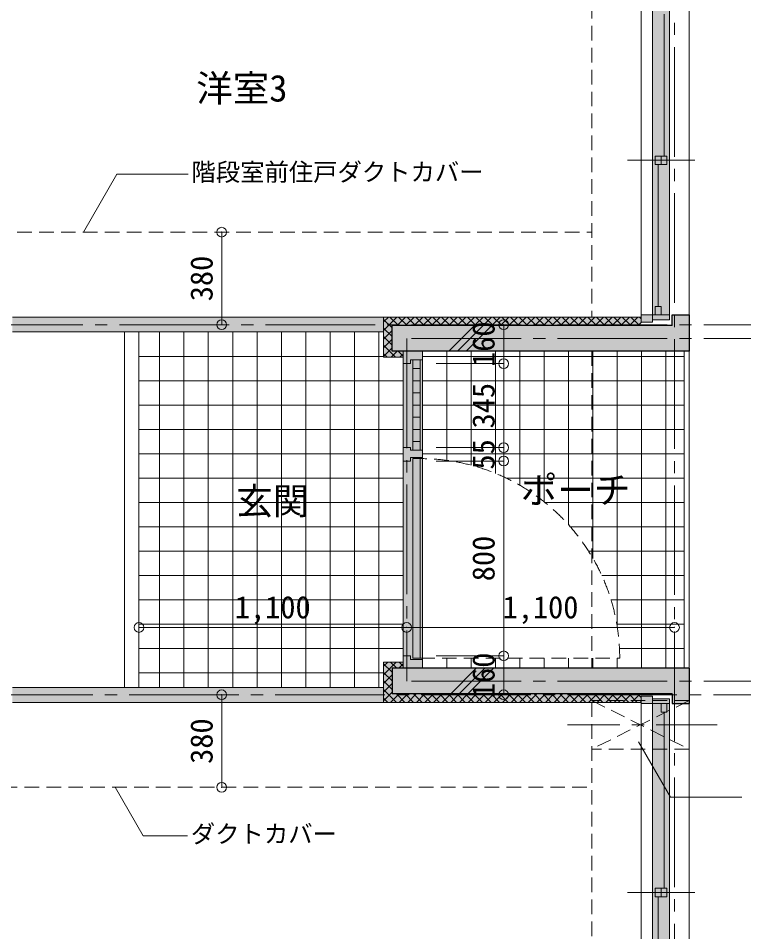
# Model space of a CAD drawing. Units: millimetres at full size, sheet at 1:50. Extents: x -9674 to 9699, y -6794 to 6791.
# Drawn here: x 3727 to 6707, y -1095 to 2656 of the extents above; entities that cross this region are included whole.
import ezdxf
from ezdxf.enums import TextEntityAlignment as Align

# ---------------------------------------------------------------- set-up
doc = ezdxf.new("R2010")
doc.units = ezdxf.units.MM
doc.header["$LTSCALE"] = 50
doc.header["$PDMODE"] = 32
doc.header["$PDSIZE"] = 40
for name, pattern in [('CHAIN1', [8, 5, -1, 1, -1]), ('CHAIN2', [12, 9, -1, 1, -1]), ('DASHED1', [1.8, 1.2, -0.6])]:
    doc.linetypes.add(name, pattern=pattern)
for name, color, linetype, lineweight in [('1-0_芯', 7, 'CHAIN2', 9), ('1-1_躯体', 2, 'Continuous', 25), ('1-2_間仕切', 3, 'Continuous', 18), ('1-3_建具', 3, 'Continuous', 18), ('1-5_設備', 7, 'Continuous', 9), ('1-6_ﾊﾞﾙｺﾆｰ・階段', 4, 'Continuous', 9), ('1-7_その他', 7, 'DASHED1', 9), ('1-8_ハッチ', 4, 'Continuous', 9), ('1-A_文字', 7, 'Continuous', 9), ('1-B_寸法', 7, 'Continuous', 9), ('1-C_梁', 7, 'DASHED1', 9)]:
    doc.layers.add(name, color=color, linetype=linetype, lineweight=lineweight)
for name, color, linetype in [('4-0', 1, 'Continuous'), ('4-1', 2, 'Continuous'), ('4-2', 4, 'Continuous'), ('4-F', 4, 'Continuous')]:
    doc.layers.add(name, color=color, linetype=linetype)
doc.styles.add('ＭＳ ゴシック', font='')
doc.styles.get('ＭＳ ゴシック').set_extended_font_data('MS Gothic')

msp = doc.modelspace()

# ---------------------------------------------------------------- linework, layer by layer
at = {"layer": '1-0_芯'}
for p, q in [((6422.5, 4337.68), (6422.5, -3342.32)), ((8192.5, 1397.68), (2022.5, 1397.68)), ((5322.5, 1341.18), (5322.5, -65.82)), ((8192.5, 1341.18), (5322.5, 1341.18)), ((8192.5, -65.82), (5322.5, -65.82)), ((-8417.5, -122.32), (8192.5, -122.32))]:
    msp.add_line(p, q, dxfattribs=at)
at = {"layer": '1-1_躯体'}
for p, q in [((6412.5, 1393.68), (6412.5, 1437.66)), ((6412.5, 1393.68), (5262.5, 1393.68)), ((6482.5, -13.32), (6482.5, -158.34)), ((6412.5, -118.32), (5262.5, -118.32))]:
    msp.add_line(p, q, dxfattribs=at)
for points in [[(6412.5, 1437.66), (6482.5, 1437.66), (6482.5, 1288.68)], [(6482.5, 1288.68), (5262.5, 1288.68), (5262.5, 1393.68)], [(6482.5, -13.32), (5262.5, -13.32), (5262.5, -118.32)], [(6412.5, -118.32), (6412.5, -158.34), (6482.5, -158.34)]]:
    msp.add_lwpolyline(points, dxfattribs=at)
at = {"layer": '1-2_間仕切'}
for p, q in [((5227.5, 1428.68), (3702.5, 1428.68)), ((5227.5, 1367.68), (3702.5, 1367.68)), ((5227.5, -92.32), (3702.5, -92.32)), ((5227.5, -153.32), (3702.5, -153.32))]:
    msp.add_line(p, q, dxfattribs=at)
at = {"layer": '1-3_建具', "color": 7, "lineweight": 9}
for p, q in [((6285.5, 1437.66), (6285.5, 2707.66)), ((6482.5, 1437.66), (6482.5, 2707.66)), ((6332.5, 2692.66), (6332.5, 1452.66)), ((6402.5, 2692.66), (6402.5, 1452.66)), ((6505.98, 2072.66), (6229.02, 2072.66)), ((6332.5, 1452.66), (6332.5, 1437.66)), ((6332.5, 1437.66), (6402.5, 1437.66)), ((6402.5, 1417.66), (6402.5, 1452.66)), ((6402.5, 1417.66), (6332.5, 1417.66)), ((5347.5, 882.68), (5347.5, 1252.68)), ((5377.5, 882.68), (5377.5, 1252.68)), ((5387.5, 1252.68), (5387.5, 882.68)), ((5307.5, 892.68), (5307.5, 1237.68)), ((5347.5, 1217.68), (5377.5, 1217.68)), ((5347.5, 1167.68), (5377.5, 1167.68)), ((5347.5, 1117.68), (5377.5, 1117.68)), ((5347.5, 1067.68), (5377.5, 1067.68)), ((5347.5, 1017.68), (5377.5, 1017.68)), ((5347.5, 967.68), (5377.5, 967.68)), ((5347.5, 917.68), (5377.5, 917.68)), ((5307.5, 837.68), (5307.5, 37.68)), ((5387.5, 22.68), (5387.5, 852.68)), ((6402.5, -138.34), (6332.5, -138.34)), ((6402.5, -138.34), (6402.5, -173.34)), ((6285.5, -1710.32), (6285.5, -158.34)), ((6332.5, -158.34), (6402.5, -158.34)), ((6332.5, -173.34), (6332.5, -158.34)), ((6332.5, -173.34), (6332.5, -1695.32)), ((6402.5, -173.34), (6402.5, -1695.32)), ((6482.5, -1710.32), (6482.5, -158.34)), ((6505.98, -934.33), (6229.02, -934.33))]:
    msp.add_line(p, q, dxfattribs=at)
at = {"layer": '1-3_建具'}
for p, q in [((6379.5, 2090.16), (6379.5, 2672.66)), ((6343.5, 2090.16), (6343.5, 2055.16)), ((6343.5, 2090.16), (6391.5, 2090.16)), ((6367.5, 2090.16), (6367.5, 2055.16)), ((6391.5, 2090.16), (6391.5, 2055.16)), ((6343.5, 2055.16), (6391.5, 2055.16)), ((6355.5, 2055.16), (6355.5, 1472.66)), ((6343.5, 1472.66), (6367.5, 1472.66)), ((6343.5, 1472.66), (6343.5, 1437.66)), ((6367.5, 1472.66), (6367.5, 1437.66)), ((6285.5, 1437.66), (6332.5, 1437.66)), ((6285.5, 1407.66), (6285.5, 1437.66)), ((6332.5, 1407.66), (6332.5, 1437.66)), ((6285.5, 1407.66), (6286.53, 1407.66)), ((6285.5, 1407.66), (6332.5, 1407.66)), ((5307.5, 1288.68), (5307.5, 1237.68)), ((5387.5, 1252.68), (5387.5, 1288.68)), ((5307.5, 1273.68), (5307.5, 1252.68)), ((5337.5, 1237.68), (5307.5, 1237.68)), ((5307.5, 892.68), (5307.5, 837.68)), ((5337.5, 837.68), (5307.5, 837.68)), ((5337.5, 837.68), (5337.5, 852.68)), ((5347.5, 27.68), (5347.5, 847.68)), ((5377.5, 847.68), (5347.5, 847.68)), ((5377.5, 27.68), (5377.5, 847.68)), ((5337.5, 37.68), (5307.5, 37.68)), ((5307.5, -13.32), (5307.5, 37.68)), ((5307.5, 1.68), (5307.5, 22.68)), ((5377.5, 27.68), (5347.5, 27.68)), ((5387.5, 22.68), (5387.5, -13.32)), ((6285.5, -128.34), (6286.53, -128.34)), ((6285.5, -128.34), (6332.5, -128.34)), ((6332.5, -128.34), (6332.5, -158.34)), ((6367.5, -193.34), (6367.5, -158.34)), ((6391.5, -193.34), (6391.5, -158.34)), ((6391.5, -193.34), (6367.5, -193.34)), ((6379.5, -916.83), (6379.5, -193.34)), ((6343.5, -916.83), (6343.5, -951.83)), ((6343.5, -916.83), (6391.5, -916.83)), ((6367.5, -916.83), (6367.5, -951.83)), ((6391.5, -916.83), (6391.5, -951.83)), ((6343.5, -951.83), (6391.5, -951.83)), ((6355.5, -951.83), (6355.5, -1675.32))]:
    msp.add_line(p, q, dxfattribs=at)
at = {"layer": '1-3_建具', "color": 7, "linetype": 'DASHED1', "lineweight": 9}
msp.add_line((5377.5, 27.68), (6197.5, 27.68), dxfattribs=at)
at = {"layer": '1-3_建具'}
for points in [[(5337.5, 1237.68), (5337.5, 1252.68), (5387.5, 1252.68)], [(5307.5, 892.68), (5337.5, 892.68), (5337.5, 882.68), (5387.5, 882.68)], [(5337.5, 852.68), (5387.5, 852.68), (5387.5, 882.68)], [(5337.5, 37.68), (5337.5, 22.68), (5387.5, 22.68)], [(6285.5, -128.34), (6285.5, -158.34), (6332.5, -158.34)]]:
    msp.add_lwpolyline(points, dxfattribs=at)
at = {"layer": '1-3_建具', "color": 7, "linetype": 'DASHED1', "lineweight": 9}
msp.add_arc((5377.5, 27.68), 820, 0, 90, dxfattribs=at)
at = {"layer": '1-5_設備'}
for p, q in [((4162.5, 1367.68), (4162.5, -92.32)), ((4222.5, 1367.68), (4222.5, -92.32))]:
    msp.add_line(p, q, dxfattribs=at)
at = {"layer": '1-6_ﾊﾞﾙｺﾆｰ・階段'}
for p, q in [((4307.5, 1367.68), (4307.5, -92.32)), ((4407.5, 1367.68), (4407.5, -92.32)), ((4507.5, 1367.68), (4507.5, -92.32)), ((4607.5, 1367.68), (4607.5, -92.32)), ((4707.5, 1367.68), (4707.5, -92.32)), ((4807.5, 1367.68), (4807.5, -92.32)), ((4907.5, 1367.68), (4907.5, -92.32)), ((5007.5, 1367.68), (5007.5, -92.32)), ((5107.5, 1367.68), (5107.5, -92.32)), ((5207.5, 1367.68), (5207.5, -92.32)), ((5487.5, 840.27), (5487.5, 1288.68)), ((5587.5, 820.34), (5587.5, 1288.68)), ((5687.5, 786.83), (5687.5, 1288.68)), ((5787.5, 737.83), (5787.5, 1288.68)), ((5887.5, 669.79), (5887.5, 1288.68)), ((5987.5, 575.68), (5987.5, 1288.68)), ((6087.5, 437.93), (6087.5, 1288.68)), ((6187.5, 155.36), (6187.5, 1288.68)), ((6287.5, -13.32), (6287.5, 1288.68)), ((6387.5, -13.32), (6387.5, 1288.68)), ((6462.5, 1288.68), (6462.5, -13.32)), ((6482.5, 1288.68), (6482.5, -13.32)), ((5227.5, 1267.68), (4222.5, 1267.68)), ((6462.5, 1267.68), (5387.5, 1267.68)), ((5307.5, 1167.68), (4222.5, 1167.68)), ((6462.5, 1167.68), (5387.5, 1167.68)), ((5307.5, 1067.68), (4222.5, 1067.68)), ((6462.5, 1067.68), (5387.5, 1067.68)), ((5307.5, 967.68), (4222.5, 967.68)), ((6462.5, 967.68), (5387.5, 967.68)), ((5307.5, 867.68), (4222.5, 867.68)), ((6462.5, 867.68), (5387.5, 867.68)), ((5307.5, 767.68), (4222.5, 767.68)), ((6462.5, 767.68), (5730.77, 767.68)), ((5307.5, 667.68), (4222.5, 667.68)), ((6462.5, 667.68), (5890.14, 667.68)), ((5307.5, 567.68), (4222.5, 567.68)), ((6462.5, 567.68), (5994.59, 567.68)), ((5307.5, 467.68), (4222.5, 467.68)), ((6462.5, 467.68), (6069.45, 467.68)), ((5307.5, 367.68), (4222.5, 367.68)), ((6462.5, 367.68), (6123.69, 367.68)), ((5307.5, 267.68), (4222.5, 267.68)), ((6462.5, 267.68), (6161.59, 267.68)), ((5307.5, 167.68), (4222.5, 167.68)), ((6462.5, 167.68), (6185.46, 167.68)), ((5307.5, 67.68), (4222.5, 67.68)), ((6462.5, 67.68), (6196.52, 67.68)), ((5487.5, -13.32), (5487.5, 27.68)), ((5587.5, -13.32), (5587.5, 27.68)), ((5687.5, -13.32), (5687.5, 27.68)), ((5787.5, -13.32), (5787.5, 27.68)), ((5887.5, -13.32), (5887.5, 27.68)), ((5987.5, -13.32), (5987.5, 27.68)), ((6087.5, -13.32), (6087.5, 27.68)), ((6187.5, -13.32), (6187.5, 27.68)), ((5227.5, -32.32), (4222.5, -32.32))]:
    msp.add_line(p, q, dxfattribs=at)
at = {"layer": '1-7_その他'}
for p, q in [((6482.5, -145.82), (6082.5, -145.82)), ((6082.5, -145.82), (6482.5, -345.82)), ((6482.5, -145.82), (6082.5, -345.82)), ((6482.5, -345.82), (6082.5, -345.82))]:
    msp.add_line(p, q, dxfattribs=at)
at = {"layer": '1-7_その他', "linetype": 'CHAIN1'}
msp.add_line((6597.5, -245.82), (5982.5, -245.82), dxfattribs=at)
at = {"layer": '1-8_ハッチ'}
for p, q in [((5227.5, 1263.68), (5227.5, 1428.68)), ((5227.5, 1373.77), (5282.42, 1428.68)), ((5227.5, 1409.12), (5247.06, 1428.68)), ((5227.5, 1428.68), (6285.5, 1428.68)), ((5253.47, 1428.68), (5288.47, 1393.68)), ((5282.77, 1393.68), (5317.77, 1428.68)), ((5288.83, 1428.68), (5323.83, 1393.68)), ((5318.13, 1393.68), (5353.13, 1428.68)), ((5324.19, 1428.68), (5359.19, 1393.68)), ((5353.48, 1393.68), (5388.48, 1428.68)), ((5359.54, 1428.68), (5394.54, 1393.68)), ((5388.84, 1393.68), (5423.84, 1428.68)), ((5394.9, 1428.68), (5429.9, 1393.68)), ((5424.19, 1393.68), (5459.19, 1428.68)), ((5430.25, 1428.68), (5465.25, 1393.68)), ((5459.55, 1393.68), (5494.55, 1428.68)), ((5465.61, 1428.68), (5500.61, 1393.68)), ((5494.9, 1393.68), (5529.9, 1428.68)), ((5500.96, 1428.68), (5535.96, 1393.68)), ((5530.26, 1393.68), (5565.26, 1428.68)), ((5536.32, 1428.68), (5571.32, 1393.68)), ((5565.61, 1393.68), (5600.61, 1428.68)), ((5571.67, 1428.68), (5606.67, 1393.68)), ((5600.97, 1393.68), (5635.97, 1428.68)), ((5607.03, 1428.68), (5642.03, 1393.68)), ((5636.33, 1393.68), (5671.33, 1428.68)), ((5642.38, 1428.68), (5677.38, 1393.68)), ((5671.68, 1393.68), (5706.68, 1428.68)), ((5677.74, 1428.68), (5712.74, 1393.68)), ((5707.04, 1393.68), (5742.04, 1428.68)), ((5713.09, 1428.68), (5748.09, 1393.68)), ((5742.39, 1393.68), (5777.39, 1428.68)), ((5748.45, 1428.68), (5783.45, 1393.68)), ((5777.75, 1393.68), (5812.75, 1428.68)), ((5783.8, 1428.68), (5818.8, 1393.68)), ((5813.1, 1393.68), (5848.1, 1428.68)), ((5819.16, 1428.68), (5854.16, 1393.68)), ((5848.46, 1393.68), (5883.46, 1428.68)), ((5854.52, 1428.68), (5889.52, 1393.68)), ((5883.81, 1393.68), (5918.81, 1428.68)), ((5889.87, 1428.68), (5924.87, 1393.68)), ((5919.17, 1393.68), (5954.17, 1428.68)), ((5925.23, 1428.68), (5960.23, 1393.68)), ((5954.52, 1393.68), (5989.52, 1428.68)), ((5960.58, 1428.68), (5995.58, 1393.68)), ((5989.88, 1393.68), (6024.88, 1428.68)), ((5995.94, 1428.68), (6030.94, 1393.68)), ((6025.23, 1393.68), (6060.23, 1428.68)), ((6031.29, 1428.68), (6066.29, 1393.68)), ((6060.59, 1393.68), (6095.59, 1428.68)), ((6066.65, 1428.68), (6101.65, 1393.68)), ((6095.94, 1393.68), (6130.94, 1428.68)), ((6102, 1428.68), (6137, 1393.68)), ((6131.3, 1393.68), (6166.3, 1428.68)), ((6137.36, 1428.68), (6172.36, 1393.68)), ((6166.66, 1393.68), (6201.66, 1428.68)), ((6172.71, 1428.68), (6207.71, 1393.68)), ((6202.01, 1393.68), (6237.01, 1428.68)), ((6208.07, 1428.68), (6243.07, 1393.68)), ((6237.37, 1393.68), (6272.37, 1428.68)), ((6243.42, 1428.68), (6278.42, 1393.68)), ((6278.78, 1428.68), (6285.5, 1421.96)), ((5227.5, 1419.3), (5262.5, 1384.3)), ((5495.97, 1288.68), (5600.97, 1393.68)), ((5531.33, 1288.68), (5636.33, 1393.68)), ((5566.68, 1288.68), (5671.68, 1393.68)), ((6272.72, 1393.68), (6285.5, 1406.46)), ((5227.5, 1383.95), (5262.5, 1348.95)), ((5227.5, 1338.41), (5262.5, 1373.41)), ((5227.5, 1348.59), (5262.5, 1313.59)), ((5227.5, 1303.06), (5262.5, 1338.06)), ((5227.5, 1313.24), (5277.05, 1263.68)), ((5227.5, 1267.7), (5262.5, 1302.7)), ((5227.5, 1277.88), (5241.7, 1263.68)), ((5258.84, 1263.68), (5283.84, 1288.68)), ((5287.41, 1288.68), (5307.5, 1268.59)), ((5294.19, 1263.68), (5307.5, 1276.99)), ((5227.5, 1263.68), (5307.5, 1263.68)), ((5227.5, 11.68), (5307.5, 11.68)), ((5227.5, 11.68), (5227.5, -153.32)), ((5227.5, -40.45), (5279.63, 11.68)), ((5227.5, -5.09), (5244.27, 11.68)), ((5227.5, 5.09), (5262.5, -29.91)), ((5256.26, 11.68), (5281.26, -13.32)), ((5289.99, -13.32), (5307.5, 4.2)), ((5291.62, 11.68), (5307.5, -4.2)), ((5227.5, -30.27), (5262.5, -65.27)), ((5503.18, -118.32), (5608.18, -13.32)), ((5538.54, -118.32), (5643.54, -13.32)), ((5573.89, -118.32), (5678.89, -13.32)), ((5227.5, -75.8), (5262.5, -40.8)), ((5227.5, -65.62), (5262.5, -100.62)), ((5227.5, -111.16), (5262.5, -76.16)), ((5227.5, -100.98), (5279.84, -153.32)), ((5227.5, -146.51), (5262.5, -111.51)), ((5227.5, -136.33), (5244.48, -153.32)), ((5256.05, -153.32), (5291.05, -118.32)), ((5280.2, -118.32), (5315.2, -153.32)), ((5291.41, -153.32), (5326.41, -118.32)), ((5315.55, -118.32), (5350.55, -153.32)), ((5326.76, -153.32), (5361.76, -118.32)), ((5350.91, -118.32), (5385.91, -153.32)), ((5362.12, -153.32), (5397.12, -118.32)), ((5386.26, -118.32), (5421.26, -153.32)), ((5397.47, -153.32), (5432.47, -118.32)), ((5421.62, -118.32), (5456.62, -153.32)), ((5432.83, -153.32), (5467.83, -118.32)), ((5456.97, -118.32), (5491.97, -153.32)), ((5468.18, -153.32), (5503.18, -118.32)), ((5492.33, -118.32), (5527.33, -153.32)), ((5503.54, -153.32), (5538.54, -118.32)), ((5527.68, -118.32), (5562.68, -153.32)), ((5538.89, -153.32), (5573.89, -118.32)), ((5563.04, -118.32), (5598.04, -153.32)), ((5574.25, -153.32), (5609.25, -118.32)), ((5598.39, -118.32), (5633.39, -153.32)), ((5609.6, -153.32), (5644.6, -118.32)), ((5633.75, -118.32), (5668.75, -153.32)), ((5644.96, -153.32), (5679.96, -118.32)), ((5669.1, -118.32), (5704.1, -153.32)), ((5680.32, -153.32), (5715.32, -118.32)), ((5704.46, -118.32), (5739.46, -153.32)), ((5715.67, -153.32), (5750.67, -118.32)), ((5739.81, -118.32), (5774.81, -153.32)), ((5751.03, -153.32), (5786.03, -118.32)), ((5775.17, -118.32), (5810.17, -153.32)), ((5786.38, -153.32), (5821.38, -118.32)), ((5810.53, -118.32), (5845.53, -153.32)), ((5821.74, -153.32), (5856.74, -118.32)), ((5845.88, -118.32), (5880.88, -153.32)), ((5857.09, -153.32), (5892.09, -118.32)), ((5881.24, -118.32), (5916.24, -153.32)), ((5892.45, -153.32), (5927.45, -118.32)), ((5916.59, -118.32), (5951.59, -153.32)), ((5927.8, -153.32), (5962.8, -118.32)), ((5951.95, -118.32), (5986.95, -153.32)), ((5963.16, -153.32), (5998.16, -118.32)), ((5987.3, -118.32), (6022.3, -153.32)), ((5998.51, -153.32), (6033.51, -118.32)), ((6022.66, -118.32), (6057.66, -153.32)), ((6033.87, -153.32), (6068.87, -118.32)), ((6058.01, -118.32), (6093.01, -153.32)), ((6069.22, -153.32), (6104.22, -118.32)), ((6093.37, -118.32), (6128.37, -153.32)), ((6104.58, -153.32), (6139.58, -118.32)), ((6128.72, -118.32), (6163.72, -153.32)), ((6139.93, -153.32), (6174.93, -118.32)), ((6164.08, -118.32), (6199.08, -153.32)), ((6175.29, -153.32), (6210.29, -118.32)), ((6199.43, -118.32), (6234.43, -153.32)), ((6210.65, -153.32), (6245.65, -118.32)), ((6234.79, -118.32), (6269.79, -153.32)), ((6246, -153.32), (6281, -118.32)), ((6270.14, -118.32), (6285.5, -133.67)), ((6281.36, -153.32), (6285.5, -149.17)), ((5227.5, -153.32), (6285.5, -153.32))]:
    msp.add_line(p, q, dxfattribs=at)
at = {"layer": '1-A_文字'}
for p, q in [((4132.11, 2015.93), (3994.56, 1777.68)), ((4132.11, 2015.93), (4424.08, 2015.93)), ((6274.22, -315.62), (6405.61, -543.18)), ((4124.5, -502.32), (4239.84, -702.08)), ((6405.61, -543.18), (6698.47, -543.18)), ((4239.84, -702.08), (4421.58, -702.08))]:
    msp.add_line(p, q, dxfattribs=at)
at = {"layer": '1-B_寸法'}
for p, q in [((4562.68, 1397.68), (4562.68, 1777.68)), ((5720.96, 1237.68), (5720.96, 1397.68)), ((5444.11, 1237.68), (5720.96, 1237.68)), ((5720.96, 892.68), (5720.96, 1237.68)), ((5444.11, 892.68), (5720.96, 892.68)), ((5720.96, 837.68), (5720.96, 892.68)), ((5444.11, 837.68), (5720.96, 837.68)), ((5720.96, 37.68), (5720.96, 837.68)), ((4222.5, 154.11), (5322.5, 154.11)), ((5322.5, 154.11), (6422.5, 154.11)), ((5444.11, 37.68), (5720.96, 37.68)), ((5720.96, 37.68), (5720.96, -122.32)), ((4562.68, -122.32), (4562.68, -502.32))]:
    msp.add_line(p, q, dxfattribs=at)
at = {"layer": '1-B_寸法', "color": 3}
for p in [(4562.68, 1777.68), (4562.68, 1397.68), (5720.96, 1397.68), (5720.96, 1237.68), (5720.96, 892.68), (5720.96, 837.68), (4222.5, 154.11), (5322.5, 154.11), (6422.5, 154.11), (5720.96, 37.68), (4562.68, -122.32), (5720.96, -122.32), (4562.68, -502.32)]:
    msp.add_point(p, dxfattribs=at)
at = {"layer": '1-C_梁'}
for p, q in [((6082.5, 2714.66), (6082.5, 1428.68)), ((2282.5, 1777.68), (6082.5, 1777.68)), ((6082.5, 1288.68), (6082.5, -13.32)), ((6082.5, -153.32), (6082.5, -1717.32)), ((2852.5, -502.32), (6082.5, -502.32))]:
    msp.add_line(p, q, dxfattribs=at)
at = {"layer": '4-0'}
for points in [[(6482.5, 1437.66), (6412.5, 1437.66), (6412.5, 1393.68)], [(6482.5, 1288.68), (6482.5, 1437.66), (6412.5, 1393.68)], [(5262.5, 1393.68), (5262.5, 1288.68), (6482.5, 1288.68)], [(6482.5, 1288.68), (6412.5, 1393.68), (5262.5, 1393.68)], [(6482.5, -13.32), (5262.5, -13.32), (5262.5, -118.32)], [(6482.5, -13.32), (5262.5, -118.32), (6412.5, -118.32)], [(6412.5, -158.34), (6482.5, -158.34), (6482.5, -13.32)], [(6482.5, -13.32), (6412.5, -118.32), (6412.5, -158.34)]]:
    msp.add_solid(points, dxfattribs=at)
at = {"layer": '4-1'}
for points in [[(6332.5, 1417.66), (6402.5, 1417.66), (6332.5, 2727.66), (6402.5, 2727.66)], [(5307.5, -13.32), (5387.5, -13.32), (5307.5, 1288.68), (5387.5, 1288.68)], [(6332.5, -1730.32), (6402.5, -1730.32), (6332.51, -138.34), (6402.5, -138.34)]]:
    msp.add_solid(points, dxfattribs=at)
at = {"layer": '4-2'}
for points in [[(3702.5, 1428.68), (3702.5, 1367.68), (5227.5, 1428.68), (5227.5, 1367.68)], [(3702.5, -92.32), (3702.5, -153.32), (5227.5, -92.32), (5227.5, -153.32)]]:
    msp.add_solid(points, dxfattribs=at)
at = {"layer": '4-F'}
for points in [[(5262.5, 1393.68), (5227.5, 1428.68), (5227.5, 1263.68)], [(5227.5, 1428.68), (5262.5, 1393.68), (6285.5, 1407.66)], [(5227.5, 1428.68), (6285.5, 1407.66), (6332.5, 1407.66)], [(6332.5, 1407.66), (6285.5, 1428.68), (5227.5, 1428.68)], [(6332.5, 1407.66), (6332.5, 1437.66), (6285.5, 1437.66)], [(6332.5, 1407.66), (6285.5, 1437.66), (6285.5, 1428.68)], [(5227.5, 1263.68), (5262.5, 1288.68), (5262.5, 1393.68)], [(6285.5, 1407.66), (6285.55, 1393.81), (5262.5, 1393.68)], [(5227.5, 1263.68), (5307.5, 1263.68), (5307.5, 1288.68)], [(5227.5, 1263.68), (5307.5, 1288.68), (5262.5, 1288.68)], [(5307.5, -13.32), (5307.5, 11.68), (5227.5, 11.68)], [(5262.5, -13.32), (5307.5, -13.32), (5227.5, 11.68)], [(5262.5, -13.32), (5227.5, 11.68), (5227.5, -153.32)], [(5262.5, -118.32), (5262.5, -13.32), (5227.5, -153.32)], [(5262.5, -118.32), (5227.5, -153.32), (6285.5, -153.32)], [(6285.5, -153.32), (6332.51, -118.3), (5262.5, -118.32)], [(6285.5, -158.34), (6332.5, -158.34), (6332.51, -118.3)], [(6285.5, -153.32), (6285.5, -158.34), (6332.51, -118.3)]]:
    msp.add_solid(points, dxfattribs=at)

# ---------------------------------------------------------------- texts
at = {"layer": '1-A_文字', "style": 'ＭＳ ゴシック'}
for s, height, p in [('洋室3', 110, (4457.72, 2280.89)), ('階段室前住戸ダクトカバー', 73.31, (4438.19, 1965.87)), ('ポーチ', 110, (5791.14, 630.89)), ('玄関', 110, (4621.79, 585.62)), ('ダクトカバー', 73.31, (4435.68, -752.15))]:
    msp.add_text(s, height=height, dxfattribs=at).set_placement(p, align=Align.BOTTOM_LEFT)
at = {"layer": '1-B_寸法', "style": 'ＭＳ ゴシック'}
for s, p in [('380', (4552.68, 1493.93)), ('160', (5710.96, 1223.93)), ('345', (5710.96, 971.43)), ('55', (5710.96, 802.68)), ('800', (5710.96, 343.93)), ('160', (5710.96, -136.07)), ('380', (4552.68, -406.07))]:
    msp.add_text(s, height=91.64, rotation=90, dxfattribs=at).set_placement(p, align=Align.BOTTOM_LEFT)
for p in [(4616.25, 164.11), (5716.25, 164.11)]:
    msp.add_text('1,100', height=91.64, dxfattribs=at).set_placement(p, align=Align.BOTTOM_LEFT)

doc.saveas('drawing.dxf')
